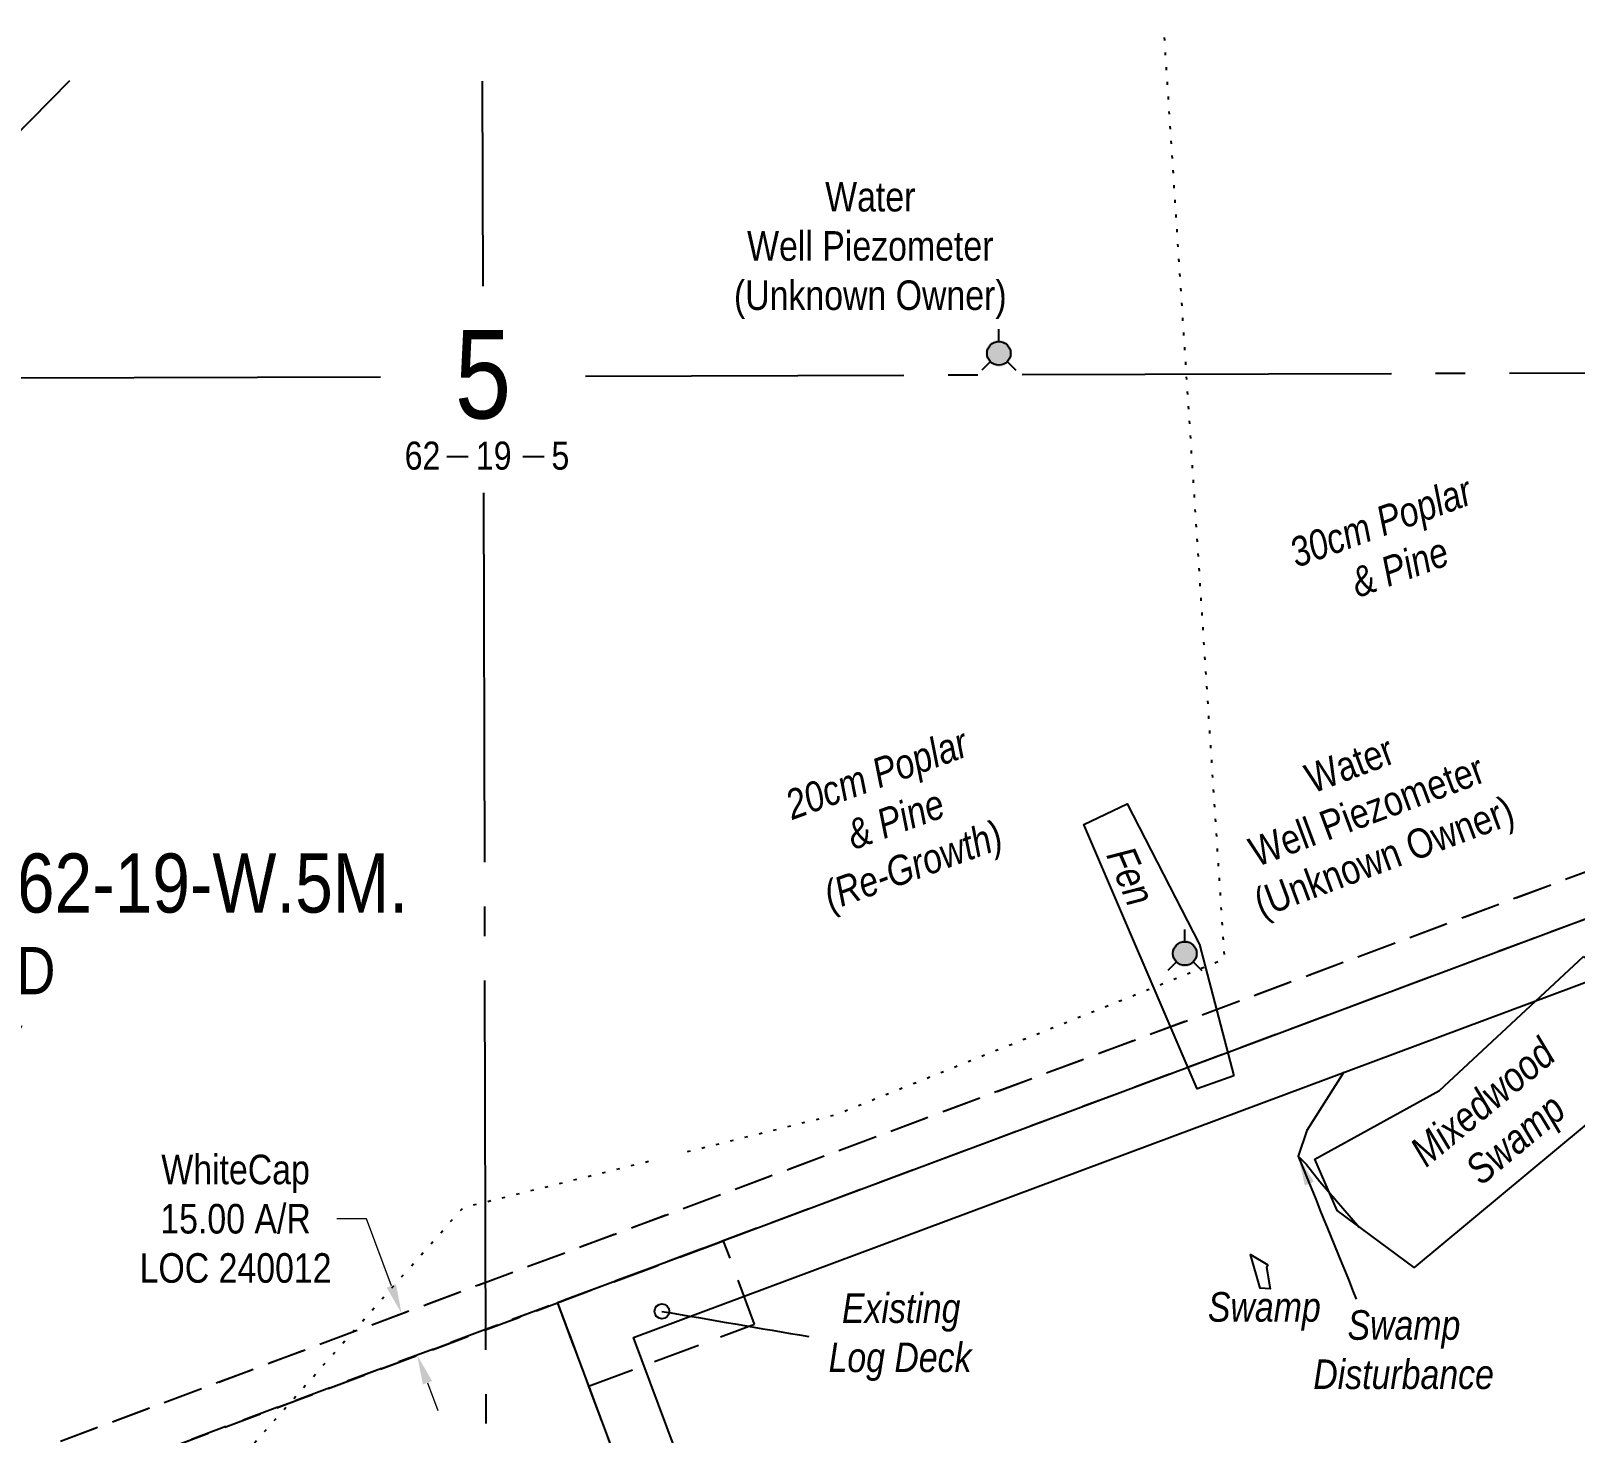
# Model space of a CAD drawing. Extents: x 507565 to 531726, y 6009554 to 6022365.
# Drawn here: x 511948 to 512471, y 6020358 to 6020833 of the extents above; entities that cross this region are included whole.
import ezdxf
from ezdxf.enums import TextEntityAlignment as Align

# ---------------------------------------------------------------- set-up
doc = ezdxf.new("R2010")
doc.units = 0
doc.header["$LTSCALE"] = 5
doc.header["$PDMODE"] = 34
doc.header["$PDSIZE"] = 0.03
for name, pattern in [('foc-ACCESSROAD', [3.75, 2.5, -1.25]), ('foc-QUARTERLINE', [33, 25, -3, 2, -3]), ('foc-TOPO', [1, 0.2, -0.8]), ('HIDDEN2', [4.7625, 3.175, -1.5875])]:
    doc.linetypes.add(name, pattern=pattern)
doc.layers.get('Defpoints').update_dxf_attribs({"color": 9})
for name, color, linetype in [('10', 1, 'Continuous'), ('9', 3, 'Continuous'), ('C-AR', 13, 'foc-ACCESSROAD'), ('C-RW', 13, 'Continuous'), ('C-SYMBOL', 7, 'Continuous'), ('C-WS', 13, 'foc-ACCESSROAD'), ('F-RW', 190, 'Continuous'), ('L-QSEC', 8, 'foc-QUARTERLINE'), ('L-SECLBL', 7, 'Continuous'), ('L-UNS-T', 3, 'Continuous'), ('T-BUSH-T', 110, 'Continuous'), ('T-EXISTING TFA', 220, 'HIDDEN2'), ('T-EXISTING TFA-T', 220, 'Continuous'), ('T-VEGETATION CHANGE', 104, 'foc-TOPO'), ('WETLAND', 143, 'Continuous'), ('WETLAND-T', 146, 'Continuous')]:
    doc.layers.add(name, color=color, linetype=linetype)
doc.layers.add('C-RW-T', color=13, linetype='Continuous', lineweight=9)
doc.styles.add('175L', font='ARIALN.TTF', dxfattribs={"height": 20})
doc.styles.add('80CG', font='ARIALN.TTF', dxfattribs={"height": 10})
doc.styles.add('80L', font='ARIALN.TTF', dxfattribs={"height": 10})
doc.styles.add('80LS', font='ARIALNI.TTF', dxfattribs={"height": 10})
doc.styles.add('SIMPLEX', font='ARIALN.TTF')
doc.dimstyles.new('Compass 5 000', dxfattribs={"dimscale": 5, "dimtxt": 9, "dimasz": 2, "dimexe": 0.2, "dimexo": 0.0625, "dimgap": 0.5, "dimtad": 0, "dimtih": 1, "dimtoh": 1, "dimzin": 0, "dimdsep": 46, "dimtxsty": '80CG', "dimcen": 0.1, "dimse1": 1, "dimse2": 1, "dimclrd": 256, "dimclrt": 256, "dimaunit": 1, "dimadec": 4, "dimazin": 0, "dimtfac": 0.06, "dimtofl": 0, "dimtmove": 0, "dimatfit": 1, "dimfxl": 0.2, "dimtolj": 1, "dimtzin": 0, "dimlwd": -1, "dimarcsym": 0})

# ---------------------------------------------------------------- blocks, each defined once
blk = doc.blocks.new('L-SECLBL')
at = {"layer": '9', "color": 7}
for p, q in [((-5.08, -27.83), (-12.29, -27.83)), ((20.7, -27.83), (13.5, -27.83))]:
    blk.add_line(p, q, dxfattribs=at)
at = {"layer": '10', "color": 2, "style": 'SIMPLEX'}
blk.add_attdef('SEC', text='', height=30, dxfattribs=at).set_placement((0, 0), align=Align.MIDDLE)
at = {"layer": '10', "color": 5, "style": '80L'}
blk.add_attdef('TWP', text='', height=9.5, dxfattribs=at).set_placement((-14.43, -27.37), align=Align.MIDDLE_RIGHT)
blk.add_attdef('RGE', text='', height=9.5, dxfattribs=at).set_placement((3.62, -27.37), align=Align.MIDDLE_CENTER)
blk.add_attdef('MER', text='', height=9.5, dxfattribs=at).set_placement((23.17, -27.37), align=Align.MIDDLE_LEFT)
blk = doc.blocks.new('*D168')
at = {"layer": 'C-RW-T', "transparency": 16777216}
for p, q in [((512061.9, 6020430.4), (512051.9, 6020430.4)), ((512070.36, 6020407.73), (512061.9, 6020430.4)), ((512082.59, 6020374.94), (512086.09, 6020365.57))]:
    blk.add_line(p, q, dxfattribs=at)
for points in [[(512071.92, 6020408.31), (512068.79, 6020407.15), (512073.85, 6020398.36)], [(512084.15, 6020375.53), (512081.03, 6020374.36), (512079.1, 6020384.31)]]:
    blk.add_solid(points, dxfattribs=at)
at = {"layer": 'Defpoints', "color": 0, "transparency": 16777216}
for p in [(512073.85, 6020398.36), (512017.19, 6020377.22), (512022.44, 6020363.17)]:
    blk.add_point(p, dxfattribs=at)
at = {"layer": 'C-RW-T', "transparency": 16777216, "insert": (512017.63, 6020430.4), "char_height": 10, "attachment_point": 5, "style": '80CG'}
blk.add_mtext('\\A1;WhiteCap\\P15.00 A/R\\PLOC 240012', dxfattribs=at)
blk = doc.blocks.new('WAT')
h = blk.add_hatch(color=255)
h.dxf.hatch_style = 1
edge = h.paths.add_edge_path()
edge.add_arc((0, 0), 0.9, 0, 360)
at = {"color": 170}
for p, q in [((0, 0.82), (0, 1.63)), ((-0.58, -0.58), (-1.15, -1.15)), ((0.58, -0.58), (1.15, -1.15))]:
    blk.add_line(p, q, dxfattribs=at)
blk.add_circle((0, 0), 0.8, dxfattribs=at)
blk = doc.blocks.new('*D175')
at = {"layer": 'C-RW-T', "transparency": 16777216}
for p, q in [((512513.36, 6020556.96), (512509.86, 6020566.33)), ((512527.34, 6020519.5), (512535.26, 6020498.27)), ((512535.26, 6020498.27), (512545.26, 6020498.27))]:
    blk.add_line(p, q, dxfattribs=at)
for points in [[(512514.92, 6020557.55), (512511.8, 6020556.38), (512516.86, 6020547.59)], [(512528.9, 6020520.08), (512525.78, 6020518.92), (512523.85, 6020528.87)]]:
    blk.add_solid(points, dxfattribs=at)
at = {"layer": 'Defpoints', "color": 0, "transparency": 16777216}
for p in [(512523.85, 6020528.87), (512433.26, 6020516.4), (512440.25, 6020497.67)]:
    blk.add_point(p, dxfattribs=at)
at = {"layer": 'C-RW-T', "transparency": 16777216, "insert": (512584.8, 6020498.27), "char_height": 10, "attachment_point": 5, "style": '80CG'}
blk.add_mtext('\\A1;WhiteCap\\P20.00 P/L R/W\\PPLA 240720', dxfattribs=at)

msp = doc.modelspace()

# ---------------------------------------------------------------- linework, layer by layer
at = {"layer": 'C-AR', "flags": 128}
msp.add_lwpolyline([(512102.203, 6020392.935), (511961.33, 6020340.282), (511956.088, 6020354.328), (512102.161, 6020408.925), (512903.81, 6020708.085), (512930.739, 6020718.134), (512933.938, 6020719.328), (512955.046, 6020727.205), (512956.721, 6020731.067), (512960.59, 6020739.988), (512969.645, 6020718.254), (512970.223, 6020716.868), (512963.658, 6020714.417), (512933.983, 6020703.343), (512903.855, 6020692.1), (512128.043, 6020402.579), (512102.203, 6020392.935)], close=True, dxfattribs=at)
at = {"layer": 'C-RW', "flags": 128}
msp.add_lwpolyline([(512753.476, 6020818.124), (512746.959, 6020633.464), (512126.601, 6020401.959), (512185.009, 6020245.447), (512203.736, 6020252.435), (512152.318, 6020390.22), (512766.464, 6020619.408), (512773.479, 6020818.187)], dxfattribs=at)
at = {"layer": 'C-WS', "flags": 128}
for points in [[(511945.052, 6020114.449), (511873.082, 6020307.306), (512126.602, 6020401.959), (512198.586, 6020209.063)], [(512033.314, 6020147.387), (511961.33, 6020340.282), (512126.602, 6020401.959), (512198.586, 6020209.063)]]:
    msp.add_lwpolyline(points, close=True, dxfattribs=at)
at = {"layer": 'F-RW', "flags": 128}
msp.add_lwpolyline([(511961.452, 6020815.615), (511862.671, 6020715.34), (511673.412, 6020523.233), (511232.417, 6019382.51), (511216.356, 6019382.539), (511203.348, 6019382.563), (510680.351, 6019383.505), (510479.3, 6019450.666), (510379.277, 6019484.078)], dxfattribs=at)
at = {"layer": 'L-QSEC'}
for p, q in [((512101.136, 6020815.482), (512101.319, 6020746.111)), ((512066.646, 6020715.365), (511298.983, 6020712.926)), ((512903.835, 6020718.025), (512136.1, 6020715.586)), ((512101.503, 6020676.111), (512103.517, 6019911.283))]:
    msp.add_line(p, q, dxfattribs=at)
at = {"layer": 'T-EXISTING TFA'}
msp.add_lwpolyline([(512182.83, 6020422.896), (512126.616, 6020401.92), (512137.104, 6020373.813), (512193.318, 6020394.789)], close=True, dxfattribs=at)
at = {"layer": 'T-VEGETATION CHANGE', "flags": 128}
for points in [[(512170.589, 6020453.195), (512220.804, 6020465.716), (512352.425, 6020518.427), (512331.905, 6020832.514)], [(511789.373, 6020258.183), (511834.206, 6020275.807), (511874.863, 6020279.174), (511905.367, 6020293.687), (511952.14, 6020328.574), (512000.477, 6020328.062), (512094.651, 6020434.26), (512158.207, 6020450.107)]]:
    msp.add_lwpolyline(points, dxfattribs=at)
at = {"layer": 'WETLAND'}
for points in [[(512355.569, 6020478.817), (512343.101, 6020474.466), (512304.739, 6020563.925), (512319.382, 6020570.842), (512343.896, 6020523.237), (512355.569, 6020478.817)], [(512473.917, 6020519.194), (512513.211, 6020496.862), (512512.353, 6020493.522), (512512.244, 6020493.521), (512416.594, 6020413.904), (512390.507, 6020433.302), (512382.915, 6020450.662), (512425.094, 6020473.851), (512473.917, 6020519.194)], [(512367.013, 6020414.869), (512366.581, 6020414.126), (512367.793, 6020406.712), (512364.385, 6020406.911), (512361.176, 6020418.366), (512367.013, 6020414.869)]]:
    msp.add_lwpolyline(points, close=True, dxfattribs=at)
msp.add_lwpolyline([(512392.74, 6020480.03), (512380.221, 6020460.339), (512377.318, 6020451.615), (512380.143, 6020448.841), (512384.602, 6020443.105), (512398.032, 6020427.461)], dxfattribs=at)

# ---------------------------------------------------------------- block references
for p, xscale, yscale, zscale in [((512275.981, 6020723.38), 4.999999999999935, 4.999999999999935, 4.999999999999935), ((512338.93, 6020520.236), 4.999999999999867, 4.999999999999867, 4.999999999999867)]:
    msp.add_blockref('WAT', p, dxfattribs=dict(xscale=xscale, yscale=yscale, zscale=zscale))
at = {"layer": 'L-SECLBL', "xscale": 0.9994679999999895, "yscale": 0.9994679999999895, "zscale": 0.9994679999999895}
msp.add_blockref('L-SECLBL', (512101.387, 6020716.111), dxfattribs=at).add_auto_attribs({'SEC': '5', 'TWP': '62', 'RGE': '19', 'MER': '5'})
msp.add_blockref('L-SECLBL', (512101.387, 6020716.111), dxfattribs=at).add_auto_attribs({'SEC': '5', 'TWP': '62', 'RGE': '19', 'MER': '5'})

# ---------------------------------------------------------------- texts
at = {"color": 170, "insert": (512232.467, 6020758.222), "char_height": 10, "attachment_point": 5, "style": '80L'}
msp.add_mtext_dynamic_manual_height_columns('Water\\PWell Piezometer\\P(Unknown Owner)', width=91.7523, gutter_width=237.628, heights=[0], dxfattribs=at)
at = {"color": 170, "insert": (512401.028, 6020567.275), "char_height": 10, "attachment_point": 5, "rotation": 20.46462, "style": '80L'}
msp.add_mtext_dynamic_manual_height_columns('Water\\PWell Piezometer\\P(Unknown Owner)', width=91.75264, gutter_width=237.629, heights=[0], dxfattribs=at)
at = {"layer": 'L-UNS-T', "color": 3, "insert": (511893.07, 6020500.998), "char_height": 15.99149, "attachment_point": 5, "style": '80L'}
msp.add_mtext_dynamic_manual_height_columns('UNSURVEYED TERRITORY', width=126.41375, gutter_width=47.5, heights=[0], dxfattribs=at)
at = {"layer": 'T-BUSH-T', "char_height": 9.99467, "attachment_point": 1, "rotation": 20, "style": '80LS'}
for s, insert in [('\\pi0.38114;30cm Poplar \\P\\pi16.43;& Pine', (512372.977, 6020659.983)), ('\\pi0.40501;20cm Poplar \\P\\pi16.43;& Pine\\P\\pi2.0344;(Re-Growth)', (512202.315, 6020574.665))]:
    msp.add_mtext_dynamic_manual_height_columns(s, width=65.4072, gutter_width=50, heights=[0], dxfattribs=dict(at, insert=insert))
at = {"layer": 'T-EXISTING TFA-T', "insert": (512215.963, 6020405.212), "char_height": 9.99459, "attachment_point": 1, "style": '80L'}
msp.add_mtext_dynamic_manual_height_columns('\\pi6.9297;{\\fArial Narrow|b0|i1|c0|p34;Existing \\P\\pi2.3892;Log Deck}', width=53.37422, gutter_width=50, heights=[0], dxfattribs=at)
at = {"layer": 'WETLAND-T', "char_height": 10, "attachment_point": 1, "style": '80L'}
for s, width, insert, rotation in [('{\\fArial Narrow|b0|i1|c0|p34;Fen}', 19.57163, (512321.408, 6020557.489), 293.21062), ('\\pi0.34201;{\\fArial Narrow|b0|i1|c0|p34;Mixedwood \\P\\pi10.748;Swamp}', 58.63082, (512413.948, 6020455.05), 39.77336)]:
    msp.add_mtext_dynamic_manual_height_columns(s, width=width, gutter_width=50.027, heights=[0], dxfattribs=dict(at, insert=insert, rotation=rotation))
for s, width, gutter_width, insert in [('\\pi3.1073;{\\fArial Narrow|b0|i1|c0|p34;Swamp}', 43.34976, 50.027, (512343.637, 6020405.626)), ('\\pi11.187;{\\fArial Narrow|b0|i1|c0|p34;Swamp \\P\\pi-0.38894;Disturbance}', 59.50861, 50, (512382.817, 6020399.496))]:
    msp.add_mtext_dynamic_manual_height_columns(s, width=width, gutter_width=gutter_width, heights=[0], dxfattribs=dict(at, insert=insert))

# ---------------------------------------------------------------- dimensions: what is measured, and where the dimension line sits
at = {"layer": 'C-RW-T'}
for base, p1, p2, angle, text, picture, middle in [((512523.845, 6020528.867), (512433.26, 6020516.398), (512440.249, 6020497.67), 290.46462, 'WhiteCap\\P20.00 P/L R/W\\PPLA 240720', '*D175', (512584.803, 6020498.27)), ((512073.852, 6020398.36), (512022.437, 6020363.168), (512017.195, 6020377.217), 110.46477, 'WhiteCap\\P15.00 A/R\\PLOC 240012', '*D168', (512017.625, 6020430.402))]:
    dim = msp.add_linear_dim(base=base, p1=p1, p2=p2, angle=angle, text=text, dimstyle='Compass 5 000', dxfattribs=at)
    dim.commit()
    dim.dimension.update_dxf_attribs({"geometry": picture, "text_midpoint": middle, "dimtype": 161})

# ---------------------------------------------------------------- leaders
at = {"layer": 'T-EXISTING TFA-T', "path_type": 1}
msp.add_leader([(512161.928, 6020399.11), (512211.65, 6020390.588)], dimstyle='Compass 5 000', override={"dimasz": 1, "dimgap": 0.5, "dimtad": 0, "dimldrblk": 'DotBlank'}, dxfattribs=at)
at = {"layer": 'WETLAND-T', "path_type": 1}
msp.add_leader([(512377.318, 6020451.615), (512396.968, 6020403.282)], dimstyle='Compass 5 000', override={"dimgap": 0.5, "dimtad": 0}, dxfattribs=at)

# ---------------------------------------------------------------- next in the draw order: texts
at = {"layer": 'C-SYMBOL', "color": 3, "insert": (511893.291, 6020554.088), "char_height": 20, "width": 365.47067, "attachment_point": 2, "style": '175L', "bg_fill": 2}
msp.add_mtext('Theor. S.W.1/4 Sec. 5-62-19-W.5M.', dxfattribs=at)

# ---------------------------------------------------------------- next in the draw order: linework, layer by layer
at = {"layer": 'C-AR', "flags": 128}
msp.add_lwpolyline([(512102.203, 6020392.935), (511873.082, 6020307.306), (511867.84, 6020321.352), (512102.161, 6020408.925), (512903.81, 6020708.085), (512930.739, 6020718.134), (512933.938, 6020719.328), (512955.046, 6020727.205), (512956.721, 6020731.067), (512960.59, 6020739.988), (512969.645, 6020718.254), (512970.223, 6020716.868), (512963.658, 6020714.417), (512933.983, 6020703.343), (512903.855, 6020692.1), (512128.043, 6020402.579), (512102.203, 6020392.935)], close=True, dxfattribs=at)

doc.saveas('drawing.dxf')
